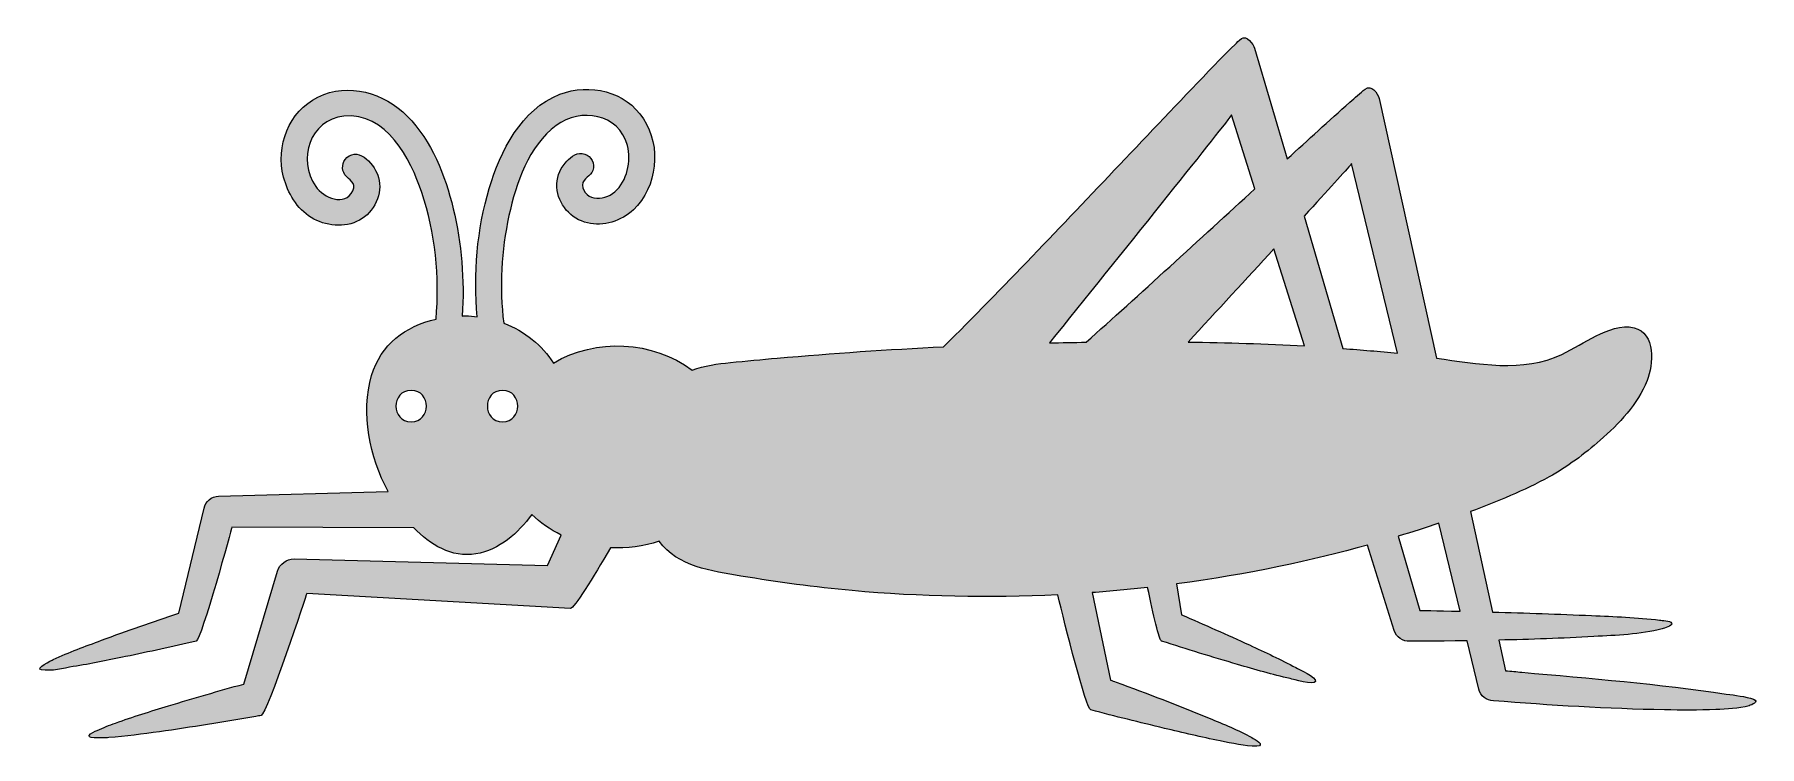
# Model space of a CAD drawing. Header units: inches. Extents: x 0 to 102, y 0 to 42.
import ezdxf

# ---------------------------------------------------------------- set-up
doc = ezdxf.new("R2010")
doc.units = ezdxf.units.IN
doc.header["$MEASUREMENT"] = 0
doc.layers.add('Layer 1', color=7, linetype='Continuous')

msp = doc.modelspace()

# ---------------------------------------------------------------- hatches: boundary and pattern name
at = {"layer": 'Layer 1', "true_color": 0xb2e576}
h = msp.add_hatch(color=63, dxfattribs=at)
h.dxf.hatch_style = 2
edge = h.paths.add_edge_path()
edge.add_spline(control_points=[(86.36, 6.27), (88.24, 6.31), (90.11, 6.37), (91.98, 6.48), (93.32, 6.56), (94.73, 6.59), (96.03, 6.94), (96.1, 6.96), (96.68, 7.11), (96.58, 7.28), (96.49, 7.43), (96.01, 7.43), (95.87, 7.45), (94.54, 7.62), (93.19, 7.66), (91.85, 7.72), (89.9, 7.81), (87.95, 7.87), (85.99, 7.93), (85.99, 7.93), (84.68, 13.87), (84.68, 13.87), (86.26, 14.47), (87.85, 15.11), (89.33, 15.92), (90.41, 16.51), (91.42, 17.28), (92.35, 18.09), (93.46, 19.06), (94.58, 20.22), (95.13, 21.62), (95.51, 22.57), (95.66, 24.42), (94.36, 24.75), (93.62, 24.94), (92.78, 24.58), (92.12, 24.26), (91.43, 23.93), (90.78, 23.51), (90.08, 23.17), (87.85, 22.07), (85.02, 22.62), (82.67, 22.95), (82.67, 22.95), (79.28, 38.3), (79.28, 38.3), (79.2, 38.65), (78.8, 39.14), (78.45, 38.87), (78.14, 38.62), (77.84, 38.35), (77.54, 38.09), (76.29, 36.99), (75.06, 35.85), (73.83, 34.73), (73.83, 34.73), (71.9, 41.28), (71.9, 41.28), (71.83, 41.52), (71.41, 42.09), (71.12, 41.85), (70.98, 41.74), (70.85, 41.62), (70.73, 41.49), (70.2, 40.98), (69.69, 40.45), (69.18, 39.92), (67.41, 38.09), (65.67, 36.24), (63.92, 34.4), (60.47, 30.78), (57.04, 27.13), (53.49, 23.62), (50.2, 23.46), (46.92, 23.24), (43.65, 22.95), (42.72, 22.87), (41.8, 22.78), (40.88, 22.69), (40.11, 22.61), (39.34, 22.52), (38.61, 22.24), (36.28, 23.99), (32.91, 24.14), (30.4, 22.66), (29.73, 23.7), (28.72, 24.54), (27.46, 25.02), (27.19, 27.12), (27.32, 29.32), (27.77, 31.39), (28.18, 33.29), (28.93, 35.5), (30.56, 36.71), (32.02, 37.79), (34.28, 37.42), (34.78, 35.53), (35.02, 34.61), (34.77, 33.42), (34.03, 32.78), (33.71, 32.5), (33.22, 32.35), (32.8, 32.43), (32.43, 32.49), (32, 32.93), (32.15, 33.33), (32.3, 33.69), (32.71, 33.78), (32.77, 34.2), (32.82, 34.62), (32.52, 35), (32.1, 35.05), (31.69, 35.11), (31.33, 34.78), (31.09, 34.48), (30.75, 34.09), (30.57, 33.58), (30.6, 33.06), (30.66, 32.06), (31.44, 31.17), (32.41, 30.95), (33.35, 30.73), (34.43, 31.05), (35.13, 31.72), (36.56, 33.09), (36.8, 35.46), (35.73, 37.11), (34.67, 38.74), (32.55, 39.23), (30.78, 38.56), (28.5, 37.68), (27.25, 35.19), (26.6, 32.99), (25.88, 30.56), (25.65, 27.92), (25.89, 25.4), (25.67, 25.43), (25.44, 25.45), (25.21, 25.45), (25.14, 25.45), (25.07, 25.45), (25, 25.44), (25.15, 27.56), (24.96, 29.73), (24.47, 31.79), (24, 33.77), (23.2, 35.8), (21.75, 37.26), (20.38, 38.65), (18.28, 39.28), (16.46, 38.39), (14.73, 37.54), (13.94, 35.49), (14.43, 33.66), (14.67, 32.73), (15.22, 31.78), (16.06, 31.27), (16.9, 30.76), (18.04, 30.62), (18.92, 31.11), (19.78, 31.58), (20.32, 32.68), (20.05, 33.64), (19.86, 34.31), (18.93, 35.5), (18.17, 34.81), (17.89, 34.55), (17.84, 34.11), (18.06, 33.8), (18.3, 33.48), (18.77, 33.34), (18.53, 32.85), (18.06, 31.88), (16.79, 32.44), (16.33, 33.11), (15.25, 34.69), (15.96, 37.05), (18, 37.26), (20.49, 37.52), (21.95, 34.74), (22.61, 32.75), (23.41, 30.38), (23.68, 27.74), (23.45, 25.25), (21.64, 24.86), (20.18, 23.74), (19.64, 21.93), (18.97, 19.67), (19.53, 17.11), (20.61, 15.07), (20.61, 15.07), (10.58, 14.79), (10.58, 14.79), (10.17, 14.77), (9.81, 14.48), (9.72, 14.07), (9.72, 14.07), (8.22, 7.86), (8.22, 7.86), (6.69, 7.35), (5.16, 6.82), (3.65, 6.26), (2.69, 5.9), (1.72, 5.55), (0.8, 5.12), (0.72, 5.08), (-0.31, 4.58), (0.1, 4.51), (0.69, 4.41), (1.4, 4.6), (1.98, 4.7), (3.02, 4.87), (4.05, 5.08), (5.08, 5.29), (6.47, 5.58), (7.86, 5.89), (9.25, 6.21), (9.57, 6.3), (11.37, 12.95), (11.37, 12.95), (11.37, 12.95), (22.14, 12.92), (22.14, 12.92), (23.1, 11.92), (24.37, 11.13), (25.81, 11.37), (27.2, 11.6), (28.32, 12.6), (29.12, 13.7), (29.62, 13.22), (30.2, 12.81), (30.86, 12.48), (30.86, 12.48), (30.05, 10.68), (30.05, 10.68), (30.05, 10.68), (15.05, 11.07), (15.05, 11.07), (14.6, 11.07), (14.2, 10.78), (14.07, 10.34), (14.07, 10.34), (12.07, 3.67), (12.07, 3.67), (10.58, 3.26), (9.09, 2.83), (7.61, 2.38), (6.56, 2.06), (5.51, 1.73), (4.48, 1.36), (4.12, 1.23), (3.75, 1.09), (3.4, 0.93), (3.26, 0.86), (2.99, 0.77), (2.92, 0.62), (2.81, 0.42), (4, 0.49), (4.08, 0.5), (5.08, 0.57), (6.08, 0.71), (7.08, 0.85), (8.98, 1.11), (10.89, 1.43), (12.78, 1.76), (12.89, 1.77), (12.99, 1.79), (13.1, 1.81), (13.46, 1.89), (15.8, 9.03), (15.8, 9.03), (15.8, 9.03), (31.41, 8.14), (31.41, 8.14), (31.62, 8.14), (32.74, 9.95), (33.78, 11.73), (34.76, 11.68), (35.74, 11.81), (36.66, 12.12), (37.74, 10.61), (39.8, 10.35), (41.5, 10.06), (43.68, 9.69), (45.87, 9.4), (48.08, 9.2), (52.12, 8.83), (56.19, 8.75), (60.25, 8.95), (60.68, 7.2), (61.92, 2.23), (62.21, 2.14), (63.65, 1.76), (65.1, 1.4), (66.56, 1.05), (67.65, 0.79), (68.76, 0.53), (69.86, 0.31), (70.56, 0.17), (71.32, -0.02), (72.03, 0), (72.58, 0.02), (71.9, 0.42), (71.74, 0.5), (70.93, 0.95), (70.06, 1.3), (69.21, 1.65), (67.39, 2.41), (65.55, 3.11), (63.7, 3.79), (63.59, 3.83), (63.49, 3.87), (63.38, 3.9), (63.38, 3.9), (62.28, 9.08), (62.28, 9.08), (63.41, 9.16), (64.5, 9.26), (65.57, 9.38), (65.9, 7.78), (66.25, 6.26), (66.4, 6.21), (67.89, 5.73), (69.39, 5.27), (70.89, 4.83), (71.92, 4.53), (72.96, 4.23), (74.01, 3.99), (74.16, 3.95), (75.42, 3.58), (75.51, 3.82), (75.6, 4.06), (74.48, 4.57), (74.34, 4.64), (73.45, 5.12), (72.53, 5.55), (71.6, 5.98), (70.27, 6.59), (68.92, 7.19), (67.57, 7.77), (67.57, 7.77), (67.28, 9.59), (67.28, 9.59), (71.56, 10.16), (75.36, 10.99), (78.58, 11.89), (78.58, 11.89), (80.17, 6.84), (80.17, 6.84), (80.29, 6.44), (80.67, 6.17), (81.09, 6.2), (81.09, 6.2), (82.5, 6.2), (84.48, 6.23), (84.48, 6.23), (85.17, 3.37), (85.17, 3.37), (85.26, 2.97), (85.63, 2.68), (86.04, 2.68), (89.41, 2.41), (92.79, 2.21), (96.16, 2.14), (97.17, 2.13), (98.19, 2.12), (99.2, 2.16), (99.85, 2.19), (100.54, 2.2), (101.17, 2.39), (101.33, 2.43), (101.79, 2.64), (101.44, 2.77), (100.93, 2.95), (100.35, 3), (99.82, 3.08), (95.81, 3.68), (91.75, 4.01), (87.71, 4.37), (87.4, 4.4), (87.08, 4.43), (86.76, 4.46), (86.76, 4.46), (86.36, 6.27), (86.36, 6.27)], knot_values=[0, 0, 0, 0, 1, 1, 1, 2, 2, 2, 3, 3, 3, 4, 4, 4, 5, 5, 5, 6, 6, 6, 7, 7, 7, 8, 8, 8, 9, 9, 9, 10, 10, 10, 11, 11, 11, 12, 12, 12, 13, 13, 13, 14, 14, 14, 15, 15, 15, 16, 16, 16, 17, 17, 17, 18, 18, 18, 19, 19, 19, 20, 20, 20, 21, 21, 21, 22, 22, 22, 23, 23, 23, 24, 24, 24, 25, 25, 25, 26, 26, 26, 27, 27, 27, 28, 28, 28, 29, 29, 29, 30, 30, 30, 31, 31, 31, 32, 32, 32, 33, 33, 33, 34, 34, 34, 35, 35, 35, 36, 36, 36, 37, 37, 37, 38, 38, 38, 39, 39, 39, 40, 40, 40, 41, 41, 41, 42, 42, 42, 43, 43, 43, 44, 44, 44, 45, 45, 45, 46, 46, 46, 47, 47, 47, 48, 48, 48, 49, 49, 49, 50, 50, 50, 51, 51, 51, 52, 52, 52, 53, 53, 53, 54, 54, 54, 55, 55, 55, 56, 56, 56, 57, 57, 57, 58, 58, 58, 59, 59, 59, 60, 60, 60, 61, 61, 61, 62, 62, 62, 63, 63, 63, 64, 64, 64, 65, 65, 65, 66, 66, 66, 67, 67, 67, 68, 68, 68, 69, 69, 69, 70, 70, 70, 71, 71, 71, 72, 72, 72, 73, 73, 73, 74, 74, 74, 75, 75, 75, 76, 76, 76, 77, 77, 77, 78, 78, 78, 79, 79, 79, 80, 80, 80, 81, 81, 81, 82, 82, 82, 83, 83, 83, 84, 84, 84, 85, 85, 85, 86, 86, 86, 87, 87, 87, 88, 88, 88, 89, 89, 89, 90, 90, 90, 91, 91, 91, 92, 92, 92, 93, 93, 93, 94, 94, 94, 95, 95, 95, 96, 96, 96, 97, 97, 97, 98, 98, 98, 99, 99, 99, 100, 100, 100, 101, 101, 101, 102, 102, 102, 103, 103, 103, 104, 104, 104, 105, 105, 105, 106, 106, 106, 107, 107, 107, 108, 108, 108, 109, 109, 109, 110, 110, 110, 111, 111, 111, 112, 112, 112, 113, 113, 113, 114, 114, 114, 115, 115, 115, 116, 116, 116, 117, 117, 117, 118, 118, 118, 119, 119, 119, 120, 120, 120, 121, 121, 121, 122, 122, 122, 123, 123, 123, 124, 124, 124, 125, 125, 125, 126, 126, 126, 127, 127, 127, 128, 128, 128, 128], degree=3, periodic=1)
edge = h.paths.add_edge_path()
edge.add_spline(control_points=[(21.98, 21.04), (23.18, 21.04), (23.18, 19.18), (21.98, 19.18), (20.78, 19.18), (20.78, 21.04), (21.98, 21.04)], knot_values=[0, 0, 0, 0, 1, 1, 1, 2, 2, 2, 2], degree=3, periodic=1)
edge = h.paths.add_edge_path()
edge.add_spline(control_points=[(27.39, 21.04), (28.59, 21.04), (28.59, 19.18), (27.39, 19.18), (26.19, 19.18), (26.19, 21.04), (27.39, 21.04)], knot_values=[0, 0, 0, 0, 1, 1, 1, 2, 2, 2, 2], degree=3, periodic=1)
edge = h.paths.add_edge_path()
edge.add_spline(control_points=[(59.76, 23.85), (63.83, 28.92), (69.67, 36.16), (70.54, 37.34), (70.54, 37.34), (71.92, 32.97), (71.92, 32.97), (68.74, 30.06), (64.99, 26.61), (61.93, 23.89), (61.2, 23.88), (60.47, 23.87), (59.76, 23.85)], knot_values=[0, 0, 0, 0, 1, 1, 1, 2, 2, 2, 3, 3, 3, 4, 4, 4, 4], degree=3, periodic=1)
edge = h.paths.add_edge_path()
edge.add_spline(control_points=[(73.04, 29.41), (73.04, 29.41), (74.86, 23.67), (74.86, 23.67), (72.57, 23.8), (70.25, 23.87), (67.96, 23.9), (69.66, 25.73), (71.45, 27.68), (73.04, 29.41)], knot_values=[0, 0, 0, 0, 1, 1, 1, 2, 2, 2, 3, 3, 3, 3], degree=3, periodic=1)
edge = h.paths.add_edge_path()
edge.add_spline(control_points=[(74.83, 31.35), (76.24, 32.89), (77.3, 34.05), (77.64, 34.46), (77.64, 34.46), (80.36, 23.24), (80.36, 23.24), (79.3, 23.35), (78.22, 23.44), (77.13, 23.52), (77.13, 23.52), (74.83, 31.35), (74.83, 31.35)], knot_values=[0, 0, 0, 0, 1, 1, 1, 2, 2, 2, 3, 3, 3, 4, 4, 4, 4], degree=3, periodic=1)
edge = h.paths.add_edge_path()
edge.add_spline(control_points=[(80.39, 12.41), (81.24, 12.67), (82.05, 12.93), (82.8, 13.19), (82.8, 13.19), (84.06, 7.98), (84.06, 7.98), (82.63, 8.01), (81.68, 8.03), (81.68, 8.03), (81.68, 8.03), (80.39, 12.41), (80.39, 12.41)], knot_values=[0, 0, 0, 0, 1, 1, 1, 2, 2, 2, 3, 3, 3, 4, 4, 4, 4], degree=3, periodic=1)

# ---------------------------------------------------------------- linework, layer by layer
at = {"layer": 'Layer 1', "lineweight": 0}
for points, knots in [([(86.36, 6.27), (88.24, 6.31), (90.11, 6.37), (91.98, 6.48), (93.32, 6.56), (94.73, 6.59), (96.03, 6.94), (96.1, 6.96), (96.68, 7.11), (96.58, 7.28), (96.49, 7.43), (96.01, 7.43), (95.87, 7.45), (94.54, 7.62), (93.19, 7.66), (91.85, 7.72), (89.9, 7.81), (87.95, 7.87), (85.99, 7.93), (85.99, 7.93), (84.68, 13.87), (84.68, 13.87), (86.26, 14.47), (87.85, 15.11), (89.33, 15.92), (90.41, 16.51), (91.42, 17.28), (92.35, 18.09), (93.46, 19.06), (94.58, 20.22), (95.13, 21.62), (95.51, 22.57), (95.66, 24.42), (94.36, 24.75), (93.62, 24.94), (92.78, 24.58), (92.12, 24.26), (91.43, 23.93), (90.78, 23.51), (90.08, 23.17), (87.85, 22.07), (85.02, 22.62), (82.67, 22.95), (82.67, 22.95), (79.28, 38.3), (79.28, 38.3), (79.2, 38.65), (78.8, 39.14), (78.45, 38.87), (78.14, 38.62), (77.84, 38.35), (77.54, 38.09), (76.29, 36.99), (75.06, 35.85), (73.83, 34.73), (73.83, 34.73), (71.9, 41.28), (71.9, 41.28), (71.83, 41.52), (71.41, 42.09), (71.12, 41.85), (70.98, 41.74), (70.85, 41.62), (70.73, 41.49), (70.2, 40.98), (69.69, 40.45), (69.18, 39.92), (67.41, 38.09), (65.67, 36.24), (63.92, 34.4), (60.47, 30.78), (57.04, 27.13), (53.49, 23.62), (50.2, 23.46), (46.92, 23.24), (43.65, 22.95), (42.72, 22.87), (41.8, 22.78), (40.88, 22.69), (40.11, 22.61), (39.34, 22.52), (38.61, 22.24), (36.28, 23.99), (32.91, 24.14), (30.4, 22.66), (29.73, 23.7), (28.72, 24.54), (27.46, 25.02), (27.19, 27.12), (27.32, 29.32), (27.77, 31.39), (28.18, 33.29), (28.93, 35.5), (30.56, 36.71), (32.02, 37.79), (34.28, 37.42), (34.78, 35.53), (35.02, 34.61), (34.77, 33.42), (34.03, 32.78), (33.71, 32.5), (33.22, 32.35), (32.8, 32.43), (32.43, 32.49), (32, 32.93), (32.15, 33.33), (32.3, 33.69), (32.71, 33.78), (32.77, 34.2), (32.82, 34.62), (32.52, 35), (32.1, 35.05), (31.69, 35.11), (31.33, 34.78), (31.09, 34.48), (30.75, 34.09), (30.57, 33.58), (30.6, 33.06), (30.66, 32.06), (31.44, 31.17), (32.41, 30.95), (33.35, 30.73), (34.43, 31.05), (35.13, 31.72), (36.56, 33.09), (36.8, 35.46), (35.73, 37.11), (34.67, 38.74), (32.55, 39.23), (30.78, 38.56), (28.5, 37.68), (27.25, 35.19), (26.6, 32.99), (25.88, 30.56), (25.65, 27.92), (25.89, 25.4), (25.67, 25.43), (25.44, 25.45), (25.21, 25.45), (25.14, 25.45), (25.07, 25.45), (25, 25.44), (25.15, 27.56), (24.96, 29.73), (24.47, 31.79), (24, 33.77), (23.2, 35.8), (21.75, 37.26), (20.38, 38.65), (18.28, 39.28), (16.46, 38.39), (14.73, 37.54), (13.94, 35.49), (14.43, 33.66), (14.67, 32.73), (15.22, 31.78), (16.06, 31.27), (16.9, 30.76), (18.04, 30.62), (18.92, 31.11), (19.78, 31.58), (20.32, 32.68), (20.05, 33.64), (19.86, 34.31), (18.93, 35.5), (18.17, 34.81), (17.89, 34.55), (17.84, 34.11), (18.06, 33.8), (18.3, 33.48), (18.77, 33.34), (18.53, 32.85), (18.06, 31.88), (16.79, 32.44), (16.33, 33.11), (15.25, 34.69), (15.96, 37.05), (18, 37.26), (20.49, 37.52), (21.95, 34.74), (22.61, 32.75), (23.41, 30.38), (23.68, 27.74), (23.45, 25.25), (21.64, 24.86), (20.18, 23.74), (19.64, 21.93), (18.97, 19.67), (19.53, 17.11), (20.61, 15.07), (20.61, 15.07), (10.58, 14.79), (10.58, 14.79), (10.17, 14.77), (9.81, 14.48), (9.72, 14.07), (9.72, 14.07), (8.22, 7.86), (8.22, 7.86), (6.69, 7.35), (5.16, 6.82), (3.65, 6.26), (2.69, 5.9), (1.72, 5.55), (0.8, 5.12), (0.72, 5.08), (-0.31, 4.58), (0.1, 4.51), (0.69, 4.41), (1.4, 4.6), (1.98, 4.7), (3.02, 4.87), (4.05, 5.08), (5.08, 5.29), (6.47, 5.58), (7.86, 5.89), (9.25, 6.21), (9.57, 6.3), (11.37, 12.95), (11.37, 12.95), (11.37, 12.95), (22.14, 12.92), (22.14, 12.92), (23.1, 11.92), (24.37, 11.13), (25.81, 11.37), (27.2, 11.6), (28.32, 12.6), (29.12, 13.7), (29.62, 13.22), (30.2, 12.81), (30.86, 12.48), (30.86, 12.48), (30.05, 10.68), (30.05, 10.68), (30.05, 10.68), (15.05, 11.07), (15.05, 11.07), (14.6, 11.07), (14.2, 10.78), (14.07, 10.34), (14.07, 10.34), (12.07, 3.67), (12.07, 3.67), (10.58, 3.26), (9.09, 2.83), (7.61, 2.38), (6.56, 2.06), (5.51, 1.73), (4.48, 1.36), (4.12, 1.23), (3.75, 1.09), (3.4, 0.93), (3.26, 0.86), (2.99, 0.77), (2.92, 0.62), (2.81, 0.42), (4, 0.49), (4.08, 0.5), (5.08, 0.57), (6.08, 0.71), (7.08, 0.85), (8.98, 1.11), (10.89, 1.43), (12.78, 1.76), (12.89, 1.77), (12.99, 1.79), (13.1, 1.81), (13.46, 1.89), (15.8, 9.03), (15.8, 9.03), (15.8, 9.03), (31.41, 8.14), (31.41, 8.14), (31.62, 8.14), (32.74, 9.95), (33.78, 11.73), (34.76, 11.68), (35.74, 11.81), (36.66, 12.12), (37.74, 10.61), (39.8, 10.35), (41.5, 10.06), (43.68, 9.69), (45.87, 9.4), (48.08, 9.2), (52.12, 8.83), (56.19, 8.75), (60.25, 8.95), (60.68, 7.2), (61.92, 2.23), (62.21, 2.14), (63.65, 1.76), (65.1, 1.4), (66.56, 1.05), (67.65, 0.79), (68.76, 0.53), (69.86, 0.31), (70.56, 0.17), (71.32, -0.02), (72.03, 0), (72.58, 0.02), (71.9, 0.42), (71.74, 0.5), (70.93, 0.95), (70.06, 1.3), (69.21, 1.65), (67.39, 2.41), (65.55, 3.11), (63.7, 3.79), (63.59, 3.83), (63.49, 3.87), (63.38, 3.9), (63.38, 3.9), (62.28, 9.08), (62.28, 9.08), (63.41, 9.16), (64.5, 9.26), (65.57, 9.38), (65.9, 7.78), (66.25, 6.26), (66.4, 6.21), (67.89, 5.73), (69.39, 5.27), (70.89, 4.83), (71.92, 4.53), (72.96, 4.23), (74.01, 3.99), (74.16, 3.95), (75.42, 3.58), (75.51, 3.82), (75.6, 4.06), (74.48, 4.57), (74.34, 4.64), (73.45, 5.12), (72.53, 5.55), (71.6, 5.98), (70.27, 6.59), (68.92, 7.19), (67.57, 7.77), (67.57, 7.77), (67.28, 9.59), (67.28, 9.59), (71.56, 10.16), (75.36, 10.99), (78.58, 11.89), (78.58, 11.89), (80.17, 6.84), (80.17, 6.84), (80.29, 6.44), (80.67, 6.17), (81.09, 6.2), (81.09, 6.2), (82.5, 6.2), (84.48, 6.23), (84.48, 6.23), (85.17, 3.37), (85.17, 3.37), (85.26, 2.97), (85.63, 2.68), (86.04, 2.68), (89.41, 2.41), (92.79, 2.21), (96.16, 2.14), (97.17, 2.13), (98.19, 2.12), (99.2, 2.16), (99.85, 2.19), (100.54, 2.2), (101.17, 2.39), (101.33, 2.43), (101.79, 2.64), (101.44, 2.77), (100.93, 2.95), (100.35, 3), (99.82, 3.08), (95.81, 3.68), (91.75, 4.01), (87.71, 4.37), (87.4, 4.4), (87.08, 4.43), (86.76, 4.46), (86.76, 4.46), (86.36, 6.27), (86.36, 6.27)], [0, 0, 0, 0, 1, 1, 1, 2, 2, 2, 3, 3, 3, 4, 4, 4, 5, 5, 5, 6, 6, 6, 7, 7, 7, 8, 8, 8, 9, 9, 9, 10, 10, 10, 11, 11, 11, 12, 12, 12, 13, 13, 13, 14, 14, 14, 15, 15, 15, 16, 16, 16, 17, 17, 17, 18, 18, 18, 19, 19, 19, 20, 20, 20, 21, 21, 21, 22, 22, 22, 23, 23, 23, 24, 24, 24, 25, 25, 25, 26, 26, 26, 27, 27, 27, 28, 28, 28, 29, 29, 29, 30, 30, 30, 31, 31, 31, 32, 32, 32, 33, 33, 33, 34, 34, 34, 35, 35, 35, 36, 36, 36, 37, 37, 37, 38, 38, 38, 39, 39, 39, 40, 40, 40, 41, 41, 41, 42, 42, 42, 43, 43, 43, 44, 44, 44, 45, 45, 45, 46, 46, 46, 47, 47, 47, 48, 48, 48, 49, 49, 49, 50, 50, 50, 51, 51, 51, 52, 52, 52, 53, 53, 53, 54, 54, 54, 55, 55, 55, 56, 56, 56, 57, 57, 57, 58, 58, 58, 59, 59, 59, 60, 60, 60, 61, 61, 61, 62, 62, 62, 63, 63, 63, 64, 64, 64, 65, 65, 65, 66, 66, 66, 67, 67, 67, 68, 68, 68, 69, 69, 69, 70, 70, 70, 71, 71, 71, 72, 72, 72, 73, 73, 73, 74, 74, 74, 75, 75, 75, 76, 76, 76, 77, 77, 77, 78, 78, 78, 79, 79, 79, 80, 80, 80, 81, 81, 81, 82, 82, 82, 83, 83, 83, 84, 84, 84, 85, 85, 85, 86, 86, 86, 87, 87, 87, 88, 88, 88, 89, 89, 89, 90, 90, 90, 91, 91, 91, 92, 92, 92, 93, 93, 93, 94, 94, 94, 95, 95, 95, 96, 96, 96, 97, 97, 97, 98, 98, 98, 99, 99, 99, 100, 100, 100, 101, 101, 101, 102, 102, 102, 103, 103, 103, 104, 104, 104, 105, 105, 105, 106, 106, 106, 107, 107, 107, 108, 108, 108, 109, 109, 109, 110, 110, 110, 111, 111, 111, 112, 112, 112, 113, 113, 113, 114, 114, 114, 115, 115, 115, 116, 116, 116, 117, 117, 117, 118, 118, 118, 119, 119, 119, 120, 120, 120, 121, 121, 121, 122, 122, 122, 123, 123, 123, 124, 124, 124, 125, 125, 125, 126, 126, 126, 127, 127, 127, 128, 128, 128, 128]), ([(59.76, 23.85), (63.83, 28.92), (69.67, 36.16), (70.54, 37.34), (70.54, 37.34), (71.92, 32.97), (71.92, 32.97), (68.74, 30.06), (64.99, 26.61), (61.93, 23.89), (61.2, 23.88), (60.47, 23.87), (59.76, 23.85)], [0, 0, 0, 0, 1, 1, 1, 2, 2, 2, 3, 3, 3, 4, 4, 4, 4]), ([(74.83, 31.35), (76.24, 32.89), (77.3, 34.05), (77.64, 34.46), (77.64, 34.46), (80.36, 23.24), (80.36, 23.24), (79.3, 23.35), (78.22, 23.44), (77.13, 23.52), (77.13, 23.52), (74.83, 31.35), (74.83, 31.35)], [0, 0, 0, 0, 1, 1, 1, 2, 2, 2, 3, 3, 3, 4, 4, 4, 4]), ([(73.04, 29.41), (73.04, 29.41), (74.86, 23.67), (74.86, 23.67), (72.57, 23.8), (70.25, 23.87), (67.96, 23.9), (69.66, 25.73), (71.45, 27.68), (73.04, 29.41)], [0, 0, 0, 0, 1, 1, 1, 2, 2, 2, 3, 3, 3, 3]), ([(21.98, 21.04), (23.18, 21.04), (23.18, 19.18), (21.98, 19.18), (20.78, 19.18), (20.78, 21.04), (21.98, 21.04)], [0, 0, 0, 0, 1, 1, 1, 2, 2, 2, 2]), ([(27.39, 21.04), (28.59, 21.04), (28.59, 19.18), (27.39, 19.18), (26.19, 19.18), (26.19, 21.04), (27.39, 21.04)], [0, 0, 0, 0, 1, 1, 1, 2, 2, 2, 2]), ([(80.39, 12.41), (81.24, 12.67), (82.05, 12.93), (82.8, 13.19), (82.8, 13.19), (84.06, 7.98), (84.06, 7.98), (82.63, 8.01), (81.68, 8.03), (81.68, 8.03), (81.68, 8.03), (80.39, 12.41), (80.39, 12.41)], [0, 0, 0, 0, 1, 1, 1, 2, 2, 2, 3, 3, 3, 4, 4, 4, 4])]:
    msp.add_open_spline(points, degree=3, knots=knots, dxfattribs=at)

doc.saveas('drawing.dxf')
